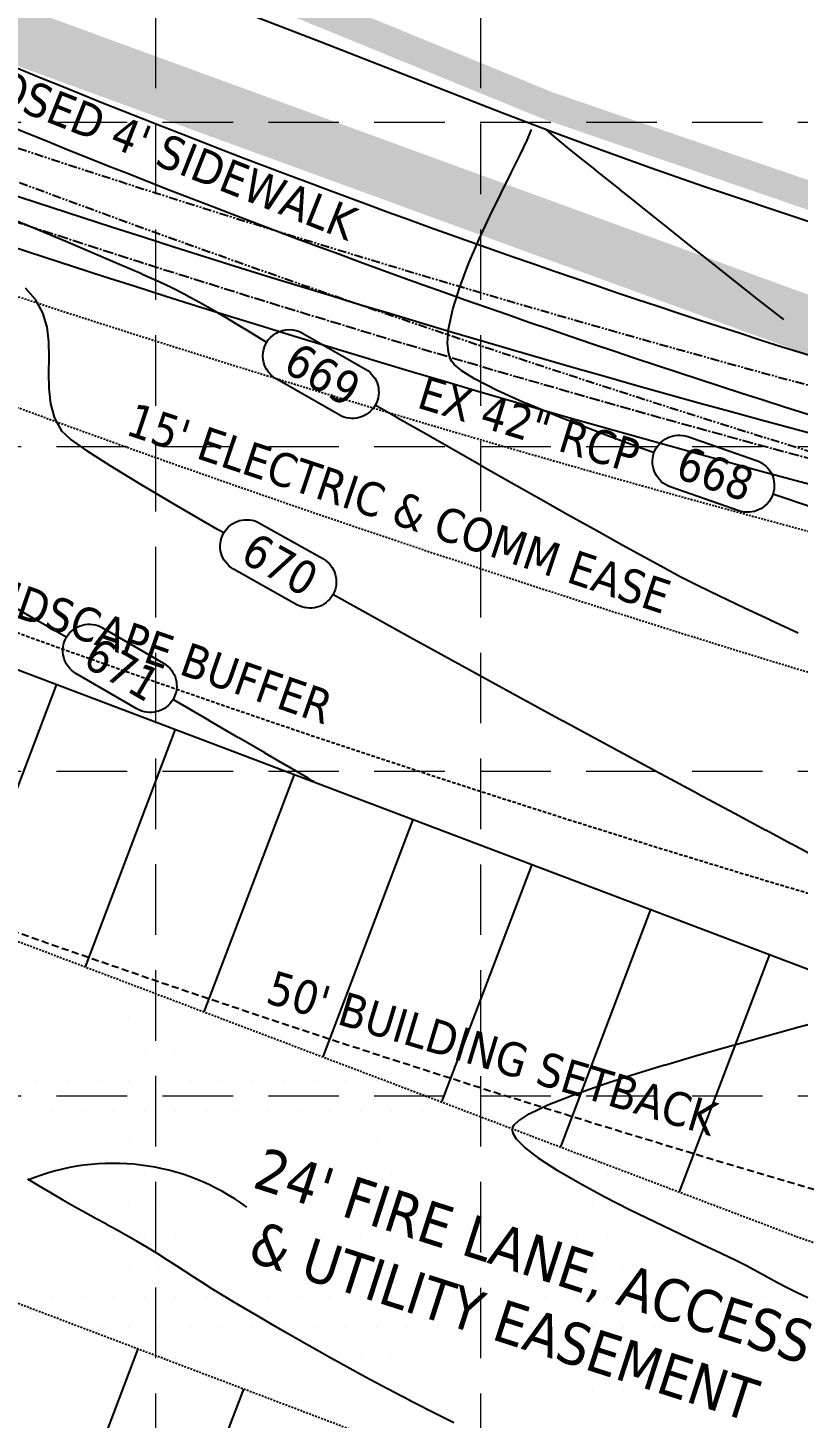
# Model space of a CAD drawing. Header units: inches. Extents: x 6967 to 7890, y 13663 to 15138.
# Drawn here: x 7304.6 to 7359.1, y 14262.6 to 14361.2 of the extents above; entities that cross this region are included whole.
import ezdxf

# ---------------------------------------------------------------- set-up
doc = ezdxf.new("R2010")
doc.units = ezdxf.units.IN
doc.header["$MEASUREMENT"] = 0
for name, pattern in [('CENTER2', [1.125, 0.75, -0.125, 0.125, -0.125]), ('DASHED', [0.75, 0.5, -0.25]), ('DASHED2', [0.375, 0.25, -0.125]), ('HIDDEN', [0.375, 0.25, -0.125]), ('XGWI003AR$0$HIDDEN2', [0.1875, 0.125, -0.0625]), ('xGWI003pt$0$HIDDEN2', [0.1875, 0.125, -0.0625]), ('xGWI003pt$0$PHANTOM2', [1.25, 0.625, -0.125, 0.125, -0.125, 0.125, -0.125])]:
    doc.linetypes.add(name, pattern=pattern)
for name, color, linetype in [('C-ANNO-EASE-N', 6, 'Continuous'), ('C-ANNO-STRM-N', 7, 'Continuous'), ('C-SITE-BLDG-STBK-N', 7, 'DASHED'), ('C-SITE-LSCP-STBK-N', 2, 'HIDDEN'), ('C-SITE-STBK-LSCP-N', 7, 'DASHED2'), ('EC', 35, 'Continuous'), ('GRID', 254, 'HIDDEN'), ('LIMITS OF DISTURBANCE', 1, 'HIDDEN'), ('PC', 35, 'Continuous'), ('SILT FENCE', 200, 'Continuous'), ('V-ESMT-ACCS-TXT-N', 7, 'Continuous'), ('V-ROAD-BACK-P', 2, 'Continuous'), ('V-STRM-CNTR-E', 11, 'CENTER2'), ('V-STRM-UNDR-E', 15, 'Continuous'), ('XGWI003AR$0$C-PKNG-CURB-FACE-N', 4, 'Continuous'), ('XGWI003AR$0$C-PKNG-FIRE-HTCH-N', 2, 'Continuous'), ('XGWI003AR$0$C-PKNG-FIRE-N', 2, 'XGWI003AR$0$HIDDEN2'), ('XGWI003AR$0$C-PKNG-STRP-N', 6, 'Continuous'), ('XGWI003AR$0$C-SITE-WALK-N', 2, 'Continuous'), ('xGWI003pt$0$C-BNDY-E', 3, 'xGWI003pt$0$PHANTOM2'), ('xGWI003pt$0$C-ESMT-ELEC', 14, 'xGWI003pt$0$HIDDEN2'), ('xGWI003pt$0$C-RWAY-DCTD-E', 6, 'xGWI003pt$0$PHANTOM2'), ('xGWI003pt$0$TXU-ESMT', 2, 'xGWI003pt$0$HIDDEN2')]:
    doc.layers.add(name, color=color, linetype=linetype)
doc.styles.add('L100', font='TAHOMA.TTF', dxfattribs={"height": 4})
doc.styles.add('L50', font='TAHOMA.TTF', dxfattribs={"height": 2})
doc.styles.add('L60', font='TAHOMA.TTF', dxfattribs={"height": 2.4})

msp = doc.modelspace()

# ---------------------------------------------------------------- linework, layer by layer
at = {"layer": 'C-SITE-BLDG-STBK-N'}
msp.add_arc((7656.878, 15294.951), 1058.5, 247.123647, 254.194188, dxfattribs=at)
at = {"layer": 'C-SITE-LSCP-STBK-N', "color": 253}
msp.add_arc((7656.878, 15294.951), 1038.5, 248.548384, 254.185331, dxfattribs=at)
at = {"layer": 'EC', "color": 35, "elevation": 668}
for points in [[(7341.425, 14353.823), (7341.241, 14353.99)], [(7342.372, 14353.035), (7341.814, 14353.495)], [(7343.86, 14351.826), (7343.066, 14352.469)], [(7347.995, 14348.512), (7347.35, 14349.026)], [(7350.082, 14346.845), (7348.919, 14347.774)], [(7352.966, 14344.548), (7351.445, 14345.759)], [(7356.328, 14341.882), (7354.607, 14343.244)]]:
    msp.add_lwpolyline(points, dxfattribs=at)
at = {"layer": 'EC', "color": 35, "extrusion": (-0.644496, -0.764608, 0), "elevation": -15706.563}
msp.add_lwpolyline([(-3637.161, 668), (-3637.669, 668)], dxfattribs=at)
at = {"layer": 'EC', "color": 35, "extrusion": (-0.632071, -0.77491, 0), "elevation": -15763.217}
msp.add_lwpolyline([(-3381.565, 668), (-3382.46, 668)], dxfattribs=at)
at = {"layer": 'EC', "color": 35, "extrusion": (-0.627749, -0.778416, 0), "elevation": -15781.79}
msp.add_lwpolyline([(-3291.659, 668), (-3292.763, 668)], dxfattribs=at)
at = {"layer": 'EC', "color": 35, "extrusion": (0.626326, 0.779561, 0), "elevation": 15787.775}
msp.add_lwpolyline([(3261.688, 668), (3262.831, 668)], dxfattribs=at)
at = {"layer": 'EC', "color": 35, "extrusion": (-0.625071, -0.780568, 0), "elevation": -15793.001}
msp.add_lwpolyline([(-3235.15, 668), (-3236.288, 668)], dxfattribs=at)
at = {"layer": 'EC', "color": 35, "extrusion": (-0.623835, -0.781556, 0), "elevation": -15798.105}
msp.add_lwpolyline([(-3209.049, 668), (-3210.137, 668)], dxfattribs=at)
at = {"layer": 'EC', "color": 35, "extrusion": (-0.624031, -0.7814, 0), "elevation": -15797.298}
msp.add_lwpolyline([(-3211.013, 668), (-3212.195, 668)], dxfattribs=at)
at = {"layer": 'EC', "color": 35, "extrusion": (-0.623392, -0.781909, 0), "elevation": -15799.916}
msp.add_lwpolyline([(-3194.869, 668), (-3196.612, 668)], dxfattribs=at)
at = {"layer": 'EC', "color": 35, "extrusion": (-0.621952, -0.783055, 0), "elevation": -15805.767}
msp.add_lwpolyline([(-3161.746, 668), (-3163.841, 668)], dxfattribs=at)
at = {"layer": 'EC', "color": 35, "extrusion": (-0.619687, -0.784849, 0), "elevation": -15814.832}
msp.add_lwpolyline([(-3111.634, 668), (-3113.876, 668)], dxfattribs=at)
at = {"layer": 'GRID', "color": 252, "linetype": 'HIDDEN', "lineweight": 0, "ltscale": 20}
for p, q in [((7313.625, 13779.394), (7313.625, 15113.571)), ((7336.627, 13779.391), (7336.627, 15113.571)), ((6991.593, 14354.495), (7865.68, 14354.495)), ((6991.593, 14331.493), (7865.68, 14331.493)), ((6991.593, 14308.491), (7865.68, 14308.491)), ((6991.593, 14285.488), (7865.68, 14285.488))]:
    msp.add_line(p, q, dxfattribs=at)
at = {"layer": 'LIMITS OF DISTURBANCE', "linetype": 'DASHED', "ltscale": 25, "const_width": 2}
msp.add_lwpolyline([(7626.68, 14301.006), (7537.696, 14305.63), (7486.929, 14312.377), (7396.549, 14337.663), (7372.92, 14344.826), (7341.409, 14355.654), (7272.761, 14383.79), (7321.112, 14493.627), (7084.447, 14614.894), (7078.433, 14602.87), (7300.437, 14489.887), (7255.526, 14390.868), (7231.156, 14402.508, 0.426649), (7192.435, 14387.891), (7143.122, 14290.437, 0.055483), (7100.956, 14177.591), (7091.992, 14135.021), (7118.278, 14130.517), (7275.487, 14103.266), (7373.361, 14083.725), (7470.495, 14064.556), (7646.846, 14024.455)], format="xyb", dxfattribs=at)
at = {"layer": 'PC', "color": 25, "extrusion": (0.922959, -0.384898, 0), "elevation": 1249.91}
msp.add_lwpolyline([(16072.557, 668), (16073.374, 668)], dxfattribs=at)
at = {"layer": 'PC', "color": 25}
for points, elevation in [([(7339.416, 14352.175), (7339.916, 14353.223)], 668), ([(7309.245, 14345.176), (7307.246, 14346.021)], 669), ([(7315.763, 14342.222), (7314.748, 14342.745)], 669), ([(7305.631, 14340.983), (7305.102, 14341.918)], 670), ([(7317.638, 14341.187), (7316.722, 14341.704)], 669), ([(7318.523, 14340.67), (7317.638, 14341.187)], 669), ([(7334.358, 14339.822), (7334.656, 14341.239)], 668), ([(7306.044, 14338.912), (7305.922, 14339.974)], 670), ([(7320.259, 14339.624), (7319.393, 14340.15)], 669), ([(7306.065, 14337.817), (7306.044, 14338.912)], 670), ([(7321.136, 14339.09), (7320.259, 14339.624)], 669), ([(7321.475, 14338.885), (7321.136, 14339.09)], 669), ([(7334.346, 14338.189), (7334.286, 14338.831)], 668), ([(7306.05, 14336.709), (7306.065, 14337.817)], 670), ([(7334.445, 14337.816), (7334.346, 14338.189)], 668), ([(7306.068, 14335.61), (7306.05, 14336.709)], 670), ([(7334.775, 14337.298), (7334.577, 14337.536)], 668), ([(7339.825, 14334.561), (7337.793, 14335.479)], 668), ([(7307.583, 14332.024), (7306.992, 14332.567)], 670), ([(7336.677, 14330.136), (7334.587, 14331.328)], 669), ([(7312.574, 14328.801), (7310.434, 14330.11)], 670), ([(7315.11, 14327.298), (7312.574, 14328.801)], 670), ([(7340.881, 14327.75), (7338.789, 14328.936)], 669), ([(7317.983, 14325.634), (7315.11, 14327.298)], 670), ([(7342.914, 14326.602), (7340.881, 14327.75)], 669), ([(7346.637, 14324.518), (7344.846, 14325.517)], 669), ([(7349.635, 14322.875), (7348.247, 14323.63)], 669), ([(7352.026, 14321.637), (7350.761, 14322.278)], 669), ([(7355.267, 14320.07), (7353.545, 14320.894)], 669), ([(7335.286, 14315.963), (7331.633, 14317.973)], 670), ([(7338.914, 14313.977), (7335.286, 14315.963)], 670), ([(7315.092, 14313.435), (7314.846, 14313.578)], 671), ([(7345.859, 14310.2), (7342.459, 14312.046)], 670), ([(7349.055, 14308.472), (7345.859, 14310.2)], 670), ([(7323.84, 14308.32), (7322.867, 14308.887)], 671), ([(7324.404, 14307.991), (7323.84, 14308.32)], 671), ([(7354.594, 14305.491), (7351.987, 14306.892)], 670), ([(7356.817, 14304.301), (7354.594, 14305.491)], 670), ([(7359.092, 14290.345), (7361.075, 14290.885)], 670), ([(7354.52, 14289.084), (7356.882, 14289.74)], 670), ([(7349.642, 14287.672), (7352.081, 14288.39)], 670), ([(7341.381, 14284.841), (7343.071, 14285.515)], 670), ([(7340.067, 14284.212), (7341.381, 14284.841)], 670), ([(7339.004, 14283.435), (7339.338, 14283.751)], 670), ([(7338.87, 14283.147), (7338.892, 14283.24)], 670), ([(7338.931, 14282.807), (7338.87, 14283.039)], 670), ([(7339.166, 14282.422), (7338.931, 14282.807)], 670), ([(7339.722, 14281.847), (7339.166, 14282.422)], 670), ([(7342.092, 14280.177), (7340.755, 14281.046)], 670), ([(7343.657, 14279.267), (7342.092, 14280.177)], 670), ([(7310.127, 14276.382), (7309.4, 14276.782)], 671), ([(7312.26, 14275.182), (7311.548, 14275.59)], 671), ([(7352.284, 14274.956), (7350.703, 14275.702)], 670), ([(7312.984, 14274.755), (7312.26, 14275.182)], 671), ([(7314.451, 14273.848), (7313.759, 14274.283)], 671), ([(7315.089, 14273.437), (7314.451, 14273.848)], 671), ([(7354.704, 14273.81), (7353.643, 14274.316)], 670), ([(7355.392, 14273.46), (7354.704, 14273.81)], 670), ([(7316.945, 14272.228), (7316.308, 14272.639)], 671), ([(7356.962, 14272.604), (7356.221, 14273.006)], 670), ([(7357.652, 14272.236), (7356.962, 14272.604)], 670), ([(7358.328, 14271.885), (7357.652, 14272.236)], 670), ([(7359.027, 14271.535), (7358.328, 14271.885)], 670), ([(7321.768, 14269.337), (7320.778, 14269.915)], 671), ([(7328.467, 14265.549), (7327.356, 14266.158)], 671), ([(7330.566, 14264.433), (7329.531, 14264.978)], 671)]:
    msp.add_lwpolyline(points, dxfattribs=dict(at, elevation=elevation))
at = {"layer": 'PC', "color": 25, "extrusion": (0.895734, -0.44459, 0), "elevation": 193.334}
msp.add_lwpolyline([(16117.329, 668), (16118.765, 668)], dxfattribs=at)
at = {"layer": 'PC', "color": 25, "extrusion": (0.895571, -0.444918, 0), "elevation": 187.426}
msp.add_lwpolyline([(16115.757, 668), (16117.399, 668)], dxfattribs=at)
at = {"layer": 'PC', "color": 25, "extrusion": (0.899764, -0.436378, 0), "elevation": 340.741}
msp.add_lwpolyline([(16111.468, 668), (16113.245, 668)], dxfattribs=at)
at = {"layer": 'PC', "color": 25, "extrusion": (0.386105, 0.922455, 0), "elevation": 16054.924}
msp.add_lwpolyline([(-1199.205, 669), (-1196.786, 669)], dxfattribs=at)
at = {"layer": 'PC', "color": 25, "extrusion": (0.907597, -0.419842, 0), "elevation": 635.464}
msp.add_lwpolyline([(16100.694, 668), (16102.537, 668)], dxfattribs=at)
at = {"layer": 'PC', "color": 25, "extrusion": (-0.387256, -0.921972, 0), "elevation": -16056.408}
msp.add_lwpolyline([(1181.494, 669), (1179.171, 669)], dxfattribs=at)
at = {"layer": 'PC', "color": 25, "extrusion": (0.919075, -0.394083, 0), "elevation": 1089.217}
msp.add_lwpolyline([(16074.533, 668), (16076.373, 668)], dxfattribs=at)
at = {"layer": 'PC', "color": 25, "extrusion": (0.392929, 0.919569, 0), "elevation": 16063.391}
msp.add_lwpolyline([(-1086.681, 669), (-1084.72, 669)], dxfattribs=at)
at = {"layer": 'PC', "color": 25, "extrusion": (0.398732, 0.917068, 0), "elevation": 16069.937}
msp.add_lwpolyline([(-986.85, 669), (-985.156, 669)], dxfattribs=at)
at = {"layer": 'PC', "color": 25, "extrusion": (-0.408822, -0.912614, 0), "elevation": -16079.843}
msp.add_lwpolyline([(810.927, 669), (809.556, 669)], dxfattribs=at)
at = {"layer": 'PC', "color": 25, "extrusion": (0.934599, -0.355702, 0), "elevation": 1753.655}
msp.add_lwpolyline([(16013.901, 668), (16015.671, 668)], dxfattribs=at)
at = {"layer": 'PC', "color": 25, "extrusion": (0.749779, 0.661689, 0), "elevation": 14967.096}
msp.add_lwpolyline([(5919.558, 670), (5920.636, 670)], dxfattribs=at)
at = {"layer": 'PC', "color": 25, "extrusion": (-0.429029, -0.903291, 0), "elevation": -16093.907}
msp.add_lwpolyline([(453.9, 669), (452.909, 669)], dxfattribs=at)
at = {"layer": 'PC', "color": 25, "extrusion": (0.954635, -0.297779, 0), "elevation": 2731.397}
msp.add_lwpolyline([(15874.753, 668), (15876.391, 668)], dxfattribs=at)
at = {"layer": 'PC', "color": 25, "extrusion": (-0.475583, -0.879671, 0), "elevation": -16095.687}
msp.add_lwpolyline([(-384.372, 669), (-385.462, 669)], dxfattribs=at)
at = {"layer": 'PC', "color": 25, "extrusion": (0.960634, 0.277816, 0), "elevation": 11002.199}
msp.add_lwpolyline([(11745.764, 670), (11746.814, 670)], dxfattribs=at)
at = {"layer": 'PC', "color": 25, "extrusion": (-0.513522, -0.858077, 0), "elevation": -16063.614}
msp.add_lwpolyline([(-1083.377, 669), (-1084.39, 669)], dxfattribs=at)
at = {"layer": 'PC', "color": 25, "extrusion": (0.997405, -0.071999, 0), "elevation": 6282.868}
msp.add_lwpolyline([(14829.679, 668), (14830.673, 668)], dxfattribs=at)
at = {"layer": 'PC', "color": 25, "linetype": 'Continuous', "elevation": 669}
for points in [[(7324.014, 14339.545), (7328.465, 14336.992)], [(7326.601, 14333.741), (7322.149, 14336.295)]]:
    msp.add_lwpolyline(points, dxfattribs=at)
at = {"layer": 'PC', "color": 25, "extrusion": (0.92611, 0.377253, 0), "elevation": 12201.484}
msp.add_lwpolyline([(10511.28, 668), (10511.463, 668)], dxfattribs=at)
at = {"layer": 'PC', "color": 25, "extrusion": (0.870962, 0.491351, 0), "elevation": 13432.895}
msp.add_lwpolyline([(8883.597, 668), (8883.725, 668)], dxfattribs=at)
at = {"layer": 'PC', "color": 25, "extrusion": (0.640814, 0.767696, 0), "elevation": 15706.914}
msp.add_lwpolyline([(3556.051, 668), (3556.668, 668)], dxfattribs=at)
at = {"layer": 'PC', "color": 25, "extrusion": (-0.534753, -0.845008, 0), "elevation": -16037.35}
msp.add_lwpolyline([(-1467.249, 668), (-1468.356, 668)], dxfattribs=at)
at = {"layer": 'PC', "color": 25, "extrusion": (-0.459417, -0.888221, 0), "elevation": -16104.176}
msp.add_lwpolyline([(-68.382, 668), (-70.193, 668)], dxfattribs=at)
at = {"layer": 'PC', "color": 25, "extrusion": (0.99398, 0.109564, 0), "elevation": 8832.752}
msp.add_lwpolyline([(13447.746, 670), (13448.823, 670)], dxfattribs=at)
at = {"layer": 'PC', "color": 25, "extrusion": (0.963072, 0.269245, 0), "elevation": 10895.889}
msp.add_lwpolyline([(11836.971, 670), (11838.031, 670)], dxfattribs=at)
at = {"layer": 'PC', "color": 25, "extrusion": (0.497191, 0.867641, 0), "elevation": 16081.136}
msp.add_lwpolyline([(766.168, 669), (767.869, 669)], dxfattribs=at)
at = {"layer": 'PC', "color": 25, "extrusion": (-0.381984, -0.924169, 0), "elevation": -16051.252}
msp.add_lwpolyline([(1310.24, 668), (1307.657, 668)], dxfattribs=at)
at = {"layer": 'PC', "color": 25, "extrusion": (0.877298, 0.479946, 0), "elevation": 13289.269}
msp.add_lwpolyline([(9066.97, 670), (9068.054, 670)], dxfattribs=at)
at = {"layer": 'PC', "color": 25, "extrusion": (-0.496711, -0.867916, 0), "elevation": -16081.557}
msp.add_lwpolyline([(-755.063, 669), (-757.282, 669)], dxfattribs=at)
at = {"layer": 'PC', "color": 25, "extrusion": (-0.36197, -0.93219, 0), "elevation": -16019.271}
msp.add_lwpolyline([(1658.883, 668), (1656.016, 668)], dxfattribs=at)
at = {"layer": 'PC', "color": 25, "extrusion": (-0.579225, -0.815168, 0), "elevation": -15915.739}
msp.add_lwpolyline([(-2343.122, 670), (-2344.554, 670)], dxfattribs=at)
at = {"layer": 'PC', "color": 25, "extrusion": (-0.49609, -0.868271, 0), "elevation": -16082.093}
msp.add_lwpolyline([(-741.222, 669), (-743.557, 669)], dxfattribs=at)
at = {"layer": 'PC', "color": 25, "extrusion": (-0.347733, -0.937594, 0), "elevation": -15992.153}
msp.add_lwpolyline([(1905.707, 668), (1902.625, 668)], dxfattribs=at)
at = {"layer": 'PC', "color": 25, "linetype": 'Continuous', "extrusion": (-0.32941, -0.944187, 0)}
for points, elevation in [([(2219.824, 668), (2224.973, 668)], -15953.868), ([(2224.973, 668), (2219.824, 668)], -15950.104)]:
    msp.add_lwpolyline(points, dxfattribs=dict(at, elevation=elevation))
at = {"layer": 'PC', "color": 25, "extrusion": (-0.541624, -0.840621, 0), "elevation": -16005.696}
msp.add_lwpolyline([(-1616.229, 670), (-1618.232, 670)], dxfattribs=at)
at = {"layer": 'PC', "color": 25, "extrusion": (-0.337257, -0.941413, 0), "elevation": -15969.909}
msp.add_lwpolyline([(2085.105, 668), (2083.906, 668)], dxfattribs=at)
at = {"layer": 'PC', "color": 25, "extrusion": (-0.494343, -0.869267, 0), "elevation": -16083.548}
msp.add_lwpolyline([(-704.051, 669), (-706.48, 669)], dxfattribs=at)
at = {"layer": 'PC', "color": 25, "extrusion": (-0.319244, -0.947672, 0), "elevation": -15927.157}
msp.add_lwpolyline([(2401.109, 668), (2398.157, 668)], dxfattribs=at)
at = {"layer": 'PC', "color": 25, "linetype": 'Continuous', "extrusion": (-0.490927, -0.871201, 0)}
for points, elevation in [([(-655.019, 670), (-649.884, 670)], -16074.952), ([(-649.884, 670), (-655.019, 670)], -16071.205)]:
    msp.add_lwpolyline(points, dxfattribs=dict(at, elevation=elevation))
at = {"layer": 'PC', "color": 25, "extrusion": (-0.489619, -0.871937, 0), "elevation": -16087.117}
msp.add_lwpolyline([(-609.803, 669), (-612.019, 669)], dxfattribs=at)
at = {"layer": 'PC', "color": 25, "extrusion": (-0.495445, -0.868639, 0), "elevation": -16069.466}
msp.add_lwpolyline([(-740.364, 670), (-740.88, 670)], dxfattribs=at)
at = {"layer": 'PC', "color": 25, "extrusion": (0.483259, 0.875478, 0), "elevation": 16091.121}
msp.add_lwpolyline([(488.791, 669), (490.63, 669)], dxfattribs=at)
at = {"layer": 'PC', "color": 25, "extrusion": (-0.468635, -0.883392, 0), "elevation": -16097.008}
msp.add_lwpolyline([(-218.315, 669), (-219.589, 669)], dxfattribs=at)
at = {"layer": 'PC', "color": 25, "extrusion": (-0.487383, -0.873189, 0), "elevation": -16075.587}
msp.add_lwpolyline([(-580.568, 670), (-582.688, 670)], dxfattribs=at)
at = {"layer": 'PC', "color": 25, "extrusion": (-0.439301, -0.89834, 0), "elevation": -16095.45}
msp.add_lwpolyline([(314.803, 669), (313.111, 669)], dxfattribs=at)
at = {"layer": 'PC', "color": 25, "extrusion": (0.500507, 0.865732, 0), "elevation": 16052.897}
msp.add_lwpolyline([(842.909, 671), (845.868, 671)], dxfattribs=at)
at = {"layer": 'PC', "color": 25, "extrusion": (-0.484523, -0.874779, 0), "elevation": -16077.401}
msp.add_lwpolyline([(-523.83, 670), (-527.964, 670)], dxfattribs=at)
at = {"layer": 'PC', "color": 25, "extrusion": (-0.426473, -0.9045, 0), "elevation": -16089.331}
msp.add_lwpolyline([(547.784, 669), (545.715, 669)], dxfattribs=at)
at = {"layer": 'PC', "color": 25, "extrusion": (0.501847, 0.864956, 0), "elevation": 16051.572}
msp.add_lwpolyline([(864.955, 671), (867.769, 671)], dxfattribs=at)
at = {"layer": 'PC', "color": 25, "extrusion": (0.423231, 0.906022, 0), "elevation": 16087.266}
msp.add_lwpolyline([(-607.575, 669), (-605.402, 669)], dxfattribs=at)
at = {"layer": 'PC', "color": 25, "linetype": 'Continuous', "extrusion": (0.503705, 0.863876, 0)}
for points, elevation in [([(897.576, 671), (892.575, 671)], 16051.551), ([(892.575, 671), (897.576, 671)], 16047.808)]:
    msp.add_lwpolyline(points, dxfattribs=dict(at, elevation=elevation))
at = {"layer": 'PC', "color": 25, "extrusion": (0.504761, 0.863259, 0), "elevation": 16048.576}
msp.add_lwpolyline([(907.381, 671), (910.047, 671)], dxfattribs=at)
at = {"layer": 'PC', "color": 25, "extrusion": (-0.478463, -0.878108, 0), "elevation": -16080.612}
msp.add_lwpolyline([(-400.322, 670), (-404.358, 670)], dxfattribs=at)
at = {"layer": 'PC', "color": 25, "extrusion": (-0.505013, -0.863112, 0), "elevation": -16048.311}
msp.add_lwpolyline([(-909.637, 671), (-912.066, 671)], dxfattribs=at)
at = {"layer": 'PC', "color": 25, "extrusion": (0.505038, 0.863097, 0), "elevation": 16048.285}
msp.add_lwpolyline([(907.963, 671), (910.096, 671)], dxfattribs=at)
at = {"layer": 'PC', "color": 25, "extrusion": (0.504724, 0.863281, 0), "elevation": 16048.613}
msp.add_lwpolyline([(900.356, 671), (902.134, 671)], dxfattribs=at)
at = {"layer": 'PC', "color": 25, "extrusion": (-0.47443, -0.880293, 0), "elevation": -16082.263}
msp.add_lwpolyline([(-315.71, 670), (-319.04, 670)], dxfattribs=at)
at = {"layer": 'PC', "color": 25, "extrusion": (-0.500615, -0.86567, 0), "elevation": -16052.706}
msp.add_lwpolyline([(-821.938, 671), (-822.275, 671)], dxfattribs=at)
at = {"layer": 'PC', "color": 25, "extrusion": (0.498628, 0.866816, 0), "elevation": 16054.55}
msp.add_lwpolyline([(784.976, 671), (785.113, 671)], dxfattribs=at)
at = {"layer": 'PC', "color": 25, "extrusion": (-0.470931, -0.88217, 0), "elevation": -16083.379}
msp.add_lwpolyline([(-244.365, 670), (-246.381, 670)], dxfattribs=at)
at = {"layer": 'PC', "color": 25, "extrusion": (-0.469337, -0.883019, 0), "elevation": -16083.794}
msp.add_lwpolyline([(-213.863, 670), (-215.306, 670)], dxfattribs=at)
at = {"layer": 'PC', "color": 25, "extrusion": (0.263945, -0.964538, 0), "elevation": -11841.185}
msp.add_lwpolyline([(10867.692, 670), (10869.983, 670)], dxfattribs=at)
at = {"layer": 'PC', "color": 25, "extrusion": (0.273705, -0.961814, 0), "elevation": -11730.473}
msp.add_lwpolyline([(10982.131, 670), (10984.667, 670)], dxfattribs=at)
at = {"layer": 'PC', "color": 25, "extrusion": (-0.294035, 0.955795, 0), "elevation": 11495.031}
msp.add_lwpolyline([(-11223.347, 670), (-11225.822, 670)], dxfattribs=at)
at = {"layer": 'PC', "color": 25, "extrusion": (0.310505, -0.950572, 0), "elevation": -11299.395}
msp.add_lwpolyline([(11417.956, 670), (11420.287, 670)], dxfattribs=at)
at = {"layer": 'PC', "color": 25, "extrusion": (0.334266, -0.942479, 0), "elevation": -11009.257}
msp.add_lwpolyline([(11695.849, 670), (11697.961, 670)], dxfattribs=at)
at = {"layer": 'PC', "color": 25, "extrusion": (-0.534153, 0.845388, 0), "elevation": 8154.979}
msp.add_lwpolyline([(-13834.296, 670), (-13835.159, 670)], dxfattribs=at)
at = {"layer": 'PC', "color": 25, "extrusion": (0.999998, -0.002029, 0), "elevation": 7309.881}
msp.add_lwpolyline([(14297.897, 670), (14298.005, 670)], dxfattribs=at)
at = {"layer": 'PC', "color": 25, "extrusion": (0.866898, -0.498486, 0), "elevation": -757.931}
msp.add_lwpolyline([(16040.443, 670), (16040.668, 670)], dxfattribs=at)
at = {"layer": 'PC', "color": 25, "extrusion": (-0.612939, -0.790131, 0), "elevation": -15783.323}
msp.add_lwpolyline([(-2953.248, 670), (-2954.555, 670)], dxfattribs=at)
at = {"layer": 'PC', "color": 25, "extrusion": (-0.526661, -0.850075, 0), "elevation": -15985.756}
msp.add_lwpolyline([(-1310.175, 671), (-1311.084, 671)], dxfattribs=at)
at = {"layer": 'PC', "color": 25, "extrusion": (-0.514084, -0.85774, 0), "elevation": -16003.319}
msp.add_lwpolyline([(-1073.595, 671), (-1074.587, 671)], dxfattribs=at)
at = {"layer": 'PC', "color": 25, "extrusion": (-0.502739, -0.864438, 0), "elevation": -16016.074}
msp.add_lwpolyline([(-861.663, 671), (-862.67, 671)], dxfattribs=at)
at = {"layer": 'PC', "color": 25, "extrusion": (0.474911, 0.880034, 0), "elevation": 16053.822}
msp.add_lwpolyline([(316.759, 670), (318.712, 670)], dxfattribs=at)
at = {"layer": 'PC', "color": 25, "extrusion": (-0.494509, -0.869173, 0), "elevation": -16023.533}
msp.add_lwpolyline([(-708.611, 671), (-709.555, 671)], dxfattribs=at)
at = {"layer": 'PC', "color": 25, "extrusion": (0.487982, 0.872853, 0), "elevation": 16028.393}
msp.add_lwpolyline([(587.639, 671), (588.533, 671)], dxfattribs=at)
at = {"layer": 'PC', "color": 25, "extrusion": (-0.45561, -0.89018, 0), "elevation": -16056.912}
msp.add_lwpolyline([(35.371, 670), (33.352, 670)], dxfattribs=at)
at = {"layer": 'PC', "color": 25, "extrusion": (0.483762, 0.8752, 0), "elevation": 16031.044}
msp.add_lwpolyline([(509.372, 671), (510.228, 671)], dxfattribs=at)
at = {"layer": 'PC', "color": 25, "extrusion": (-0.442007, -0.897011, 0), "elevation": -16054.513}
msp.add_lwpolyline([(281.784, 670), (279.776, 670)], dxfattribs=at)
at = {"layer": 'PC', "color": 25, "extrusion": (-0.484147, -0.874987, 0), "elevation": -16030.82}
msp.add_lwpolyline([(-514.781, 671), (-515.596, 671)], dxfattribs=at)
at = {"layer": 'PC', "color": 25, "extrusion": (-0.489182, -0.872182, 0), "elevation": -16027.586}
msp.add_lwpolyline([(-606.363, 671), (-607.175, 671)], dxfattribs=at)
at = {"layer": 'PC', "color": 25, "extrusion": (-0.432677, -0.901549, 0), "elevation": -16050.725}
msp.add_lwpolyline([(450.25, 670), (448.332, 670)], dxfattribs=at)
at = {"layer": 'PC', "color": 25, "extrusion": (-0.520166, -0.854065, 0), "elevation": -15995.537}
msp.add_lwpolyline([(-1178.568, 671), (-1179.475, 671)], dxfattribs=at)
at = {"layer": 'PC', "color": 25, "extrusion": (-0.425719, -0.904856, 0), "elevation": -16046.778}
msp.add_lwpolyline([(577.142, 670), (575.64, 670)], dxfattribs=at)
at = {"layer": 'PC', "color": 25, "extrusion": (-0.547326, -0.83692, 0), "elevation": -15949.457}
msp.add_lwpolyline([(-1689.348, 671), (-1690.076, 671)], dxfattribs=at)
at = {"layer": 'PC', "color": 25, "extrusion": (0.54755, 0.836773, 0), "elevation": 15949.003}
msp.add_lwpolyline([(1692.896, 671), (1693.625, 671)], dxfattribs=at)
at = {"layer": 'PC', "color": 25, "extrusion": (0.480839, 0.876809, 0), "elevation": 16051.857}
msp.add_lwpolyline([(413.019, 670), (413.964, 670)], dxfattribs=at)
at = {"layer": 'PC', "color": 25, "extrusion": (-0.533238, -0.845965, 0), "elevation": -15975.482}
msp.add_lwpolyline([(-1419.8, 671), (-1420.618, 671)], dxfattribs=at)
at = {"layer": 'PC', "color": 25, "extrusion": (0.521454, 0.853279, 0), "elevation": 15993.637}
msp.add_lwpolyline([(1197.191, 671), (1198.099, 671)], dxfattribs=at)
at = {"layer": 'PC', "color": 25, "extrusion": (0.5134, 0.858149, 0), "elevation": 16004.196}
msp.add_lwpolyline([(1045.827, 671), (1046.607, 671)], dxfattribs=at)
at = {"layer": 'PC', "color": 25, "extrusion": (-0.510251, -0.860026, 0), "elevation": -16007.922}
msp.add_lwpolyline([(-986.226, 671), (-987.151, 671)], dxfattribs=at)
at = {"layer": 'PC', "color": 25, "extrusion": (-0.437028, -0.899448, 0), "elevation": -16052.603}
msp.add_lwpolyline([(382.85, 670), (382.007, 670)], dxfattribs=at)
at = {"layer": 'PC', "color": 25, "extrusion": (0.507424, 0.861696, 0), "elevation": 16011.074}
msp.add_lwpolyline([(932.61, 671), (933.657, 671)], dxfattribs=at)
at = {"layer": 'PC', "color": 25, "extrusion": (-0.501754, -0.86501, 0), "elevation": -16016.85}
msp.add_lwpolyline([(-825.067, 671), (-826.29, 671)], dxfattribs=at)
at = {"layer": 'PC', "color": 25, "extrusion": (0.498607, 0.866828, 0), "elevation": 16019.743}
msp.add_lwpolyline([(765.577, 671), (766.854, 671)], dxfattribs=at)
at = {"layer": 'PC', "color": 25, "extrusion": (0.495072, 0.868852, 0), "elevation": 16022.728}
msp.add_lwpolyline([(699.01, 671), (700.319, 671)], dxfattribs=at)
at = {"layer": 'PC', "color": 25, "extrusion": (0.490991, 0.871165, 0), "elevation": 16025.831}
msp.add_lwpolyline([(622.517, 671), (623.835, 671)], dxfattribs=at)
at = {"layer": 'PC', "color": 25, "extrusion": (-0.486155, -0.873873, 0), "elevation": -16029.035}
msp.add_lwpolyline([(-532.389, 671), (-533.692, 671)], dxfattribs=at)
at = {"layer": 'PC', "color": 25, "extrusion": (-0.472906, -0.881113, 0), "elevation": -16035.235}
msp.add_lwpolyline([(-287.854, 671), (-289.061, 671)], dxfattribs=at)
at = {"layer": 'PC', "color": 25, "extrusion": (-0.461226, -0.887283, 0), "elevation": -16037.632}
msp.add_lwpolyline([(-73.668, 671), (-74.836, 671)], dxfattribs=at)
at = {"layer": 'PC', "color": 25, "extrusion": (-0.456312, -0.88982, 0), "elevation": -16037.795}
msp.add_lwpolyline([(16.179, 671), (15.012, 671)], dxfattribs=at)
at = {"layer": 'PC', "color": 25, "extrusion": (0.45136, 0.892342, 0), "elevation": 16037.457}
msp.add_lwpolyline([(-106.477, 671), (-105.311, 671)], dxfattribs=at)
at = {"layer": 'PC', "color": 25, "extrusion": (-0.446372, -0.894847, 0), "elevation": -16036.613}
msp.add_lwpolyline([(197.159, 671), (195.994, 671)], dxfattribs=at)
at = {"layer": 'PC', "color": 25, "linetype": 'Continuous', "extrusion": (0, 0, -1)}
for centre, radius, start, end in [((-7323.082, 14337.92, -669), 1.874, 299.84198, 119.84198), ((-7327.533, 14335.366, -669), 1.874, 119.84198, 299.84198), ((-7350.674, 14330.425, -668), 1.882, 289.23297, 109.23297), ((-7355.536, 14328.728, -668), 1.882, 109.23297, 289.23297), ((-7320.055, 14324.444, -670), 1.874, 299.40153, 119.40153), ((-7324.529, 14321.923, -670), 1.874, 119.40153, 299.40153), ((-7308.91, 14317.042, -671), 1.871, 300.24543, 120.24543), ((-7313.231, 14314.523, -671), 1.871, 120.24543, 300.24543)]:
    msp.add_arc(centre, radius, start, end, dxfattribs=at)
at = {"layer": 'SILT FENCE', "linetype": 'Continuous', "ltscale": 25, "const_width": 4}
msp.add_lwpolyline([(7117.596, 14220.546), (7125.359, 14241.766), (7144.64, 14284.476), (7191.6, 14377.338), (7241.137, 14390.542), (7283.264, 14368.127), (7378.578, 14333.281, 0.080719), (7711.3, 14276.134), (7748.413, 14279.865, -0.375451), (7785.086, 14252.517), (7783.081, 14036.211)], format="xyb", dxfattribs=at)
at = {"layer": 'V-ESMT-ACCS-TXT-N'}
msp.add_arc((7310.616, 14264.755), 15.948, 53.60765, 112.30772, dxfattribs=at)
at = {"layer": 'V-ROAD-BACK-P', "color": 7}
msp.add_lwpolyline([(7318.627, 14362.748), (7325.266, 14360.214), (7338.234, 14355.139), (7341.587, 14353.858), (7345.044, 14352.57), (7348.636, 14351.273), (7352.393, 14349.965), (7360.109, 14347.369)], dxfattribs=at)
at = {"layer": 'V-STRM-CNTR-E', "color": 5}
msp.add_lwpolyline([(7100.213, 14355.422), (7286.424, 14353.286, 0.069019), (7572.032, 14296.223, 0.011978), (7622.781, 14294.424), (7793.155, 14292.47)], format="xyb", dxfattribs=at)
at = {"layer": 'V-STRM-UNDR-E', "color": 5}
for points in [[(7100.233, 14357.172), (7286.73, 14355.033, 0.069087), (7572.136, 14297.969, 0.011978), (7622.801, 14296.174), (7793.174, 14294.219)], [(7100.193, 14353.672), (7286.118, 14351.54, 0.068951), (7571.928, 14294.476, 0.011978), (7622.761, 14292.674), (7793.135, 14290.72)]]:
    msp.add_lwpolyline(points, format="xyb", dxfattribs=at)
at = {"layer": 'XGWI003AR$0$C-PKNG-CURB-FACE-N', "color": 7}
msp.add_line((7290.69, 14320.683), (7365.49, 14292.311), dxfattribs=at)
at = {"layer": 'XGWI003AR$0$C-PKNG-FIRE-HTCH-N', "color": 255}
for p, q in [((7305.156, 14295.312), (7305.156, 14295.312)), ((7306.25, 14293.125), (7306.25, 14293.125)), ((7308.438, 14293.125), (7308.438, 14293.125)), ((7310.625, 14293.125), (7310.625, 14293.125)), ((7305.156, 14290.938), (7305.156, 14290.938)), ((7307.344, 14290.938), (7307.344, 14290.938)), ((7309.531, 14290.938), (7309.531, 14290.938)), ((7311.719, 14290.938), (7311.719, 14290.938)), ((7313.906, 14290.938), (7313.906, 14290.938)), ((7316.094, 14290.938), (7316.094, 14290.938)), ((7318.281, 14290.938), (7318.281, 14290.938)), ((7306.25, 14288.75), (7306.25, 14288.75)), ((7308.438, 14288.75), (7308.438, 14288.75)), ((7310.625, 14288.75), (7310.625, 14288.75)), ((7312.812, 14288.75), (7312.812, 14288.75)), ((7315, 14288.75), (7315, 14288.75)), ((7317.188, 14288.75), (7317.188, 14288.75)), ((7319.375, 14288.75), (7319.375, 14288.75)), ((7321.562, 14288.75), (7321.562, 14288.75)), ((7323.75, 14288.75), (7323.75, 14288.75)), ((7305.156, 14286.562), (7305.156, 14286.562)), ((7307.344, 14286.562), (7307.344, 14286.562)), ((7309.531, 14286.562), (7309.531, 14286.562)), ((7311.719, 14286.562), (7311.719, 14286.562)), ((7313.906, 14286.562), (7313.906, 14286.562)), ((7316.094, 14286.562), (7316.094, 14286.562)), ((7318.281, 14286.562), (7318.281, 14286.562)), ((7320.469, 14286.562), (7320.469, 14286.562)), ((7322.656, 14286.562), (7322.656, 14286.562)), ((7324.844, 14286.562), (7324.844, 14286.562)), ((7327.031, 14286.562), (7327.031, 14286.562)), ((7329.219, 14286.562), (7329.219, 14286.562)), ((7306.25, 14284.375), (7306.25, 14284.375)), ((7308.438, 14284.375), (7308.438, 14284.375)), ((7310.625, 14284.375), (7310.625, 14284.375)), ((7312.812, 14284.375), (7312.812, 14284.375)), ((7315, 14284.375), (7315, 14284.375)), ((7317.188, 14284.375), (7317.188, 14284.375)), ((7319.375, 14284.375), (7319.375, 14284.375)), ((7321.562, 14284.375), (7321.562, 14284.375)), ((7323.75, 14284.375), (7323.75, 14284.375)), ((7325.938, 14284.375), (7325.938, 14284.375)), ((7328.125, 14284.375), (7328.125, 14284.375)), ((7330.312, 14284.375), (7330.312, 14284.375)), ((7332.5, 14284.375), (7332.5, 14284.375)), ((7334.688, 14284.375), (7334.688, 14284.375)), ((7305.156, 14282.188), (7305.156, 14282.188)), ((7307.344, 14282.188), (7307.344, 14282.188)), ((7309.531, 14282.188), (7309.531, 14282.188)), ((7311.719, 14282.188), (7311.719, 14282.188)), ((7313.906, 14282.188), (7313.906, 14282.188)), ((7316.094, 14282.188), (7316.094, 14282.188)), ((7318.281, 14282.188), (7318.281, 14282.188)), ((7320.469, 14282.188), (7320.469, 14282.188)), ((7322.656, 14282.188), (7322.656, 14282.188)), ((7324.844, 14282.188), (7324.844, 14282.188)), ((7327.031, 14282.188), (7327.031, 14282.188)), ((7329.219, 14282.188), (7329.219, 14282.188)), ((7331.406, 14282.188), (7331.406, 14282.188)), ((7333.594, 14282.188), (7333.594, 14282.188)), ((7335.781, 14282.188), (7335.781, 14282.188)), ((7337.969, 14282.188), (7337.969, 14282.188)), ((7340.156, 14282.188), (7340.156, 14282.188)), ((7306.25, 14280), (7306.25, 14280)), ((7308.438, 14280), (7308.438, 14280)), ((7310.625, 14280), (7310.625, 14280)), ((7312.812, 14280), (7312.812, 14280)), ((7315, 14280), (7315, 14280)), ((7317.188, 14280), (7317.188, 14280)), ((7319.375, 14280), (7319.375, 14280)), ((7321.562, 14280), (7321.562, 14280)), ((7323.75, 14280), (7323.75, 14280)), ((7325.938, 14280), (7325.938, 14280)), ((7328.125, 14280), (7328.125, 14280)), ((7330.312, 14280), (7330.312, 14280)), ((7332.5, 14280), (7332.5, 14280)), ((7334.688, 14280), (7334.688, 14280)), ((7336.875, 14280), (7336.875, 14280)), ((7339.062, 14280), (7339.062, 14280)), ((7341.25, 14280), (7341.25, 14280)), ((7343.438, 14280), (7343.438, 14280)), ((7345.625, 14280), (7345.625, 14280)), ((7305.156, 14277.812), (7305.156, 14277.812)), ((7307.344, 14277.812), (7307.344, 14277.812)), ((7309.531, 14277.812), (7309.531, 14277.812)), ((7311.719, 14277.812), (7311.719, 14277.812)), ((7313.906, 14277.812), (7313.906, 14277.812)), ((7316.094, 14277.812), (7316.094, 14277.812)), ((7318.281, 14277.812), (7318.281, 14277.812)), ((7320.469, 14277.812), (7320.469, 14277.812)), ((7322.656, 14277.812), (7322.656, 14277.812)), ((7324.844, 14277.812), (7324.844, 14277.812)), ((7327.031, 14277.812), (7327.031, 14277.812)), ((7329.219, 14277.812), (7329.219, 14277.812)), ((7331.406, 14277.812), (7331.406, 14277.812)), ((7333.594, 14277.812), (7333.594, 14277.812)), ((7335.781, 14277.812), (7335.781, 14277.812)), ((7337.969, 14277.812), (7337.969, 14277.812)), ((7340.156, 14277.812), (7340.156, 14277.812)), ((7342.344, 14277.812), (7342.344, 14277.812)), ((7344.531, 14277.812), (7344.531, 14277.812)), ((7346.719, 14277.812), (7346.719, 14277.812)), ((7348.906, 14277.812), (7348.906, 14277.812)), ((7351.094, 14277.812), (7351.094, 14277.812)), ((7306.25, 14275.625), (7306.25, 14275.625)), ((7308.438, 14275.625), (7308.438, 14275.625)), ((7310.625, 14275.625), (7310.625, 14275.625)), ((7312.812, 14275.625), (7312.812, 14275.625)), ((7315, 14275.625), (7315, 14275.625)), ((7317.188, 14275.625), (7317.188, 14275.625)), ((7319.375, 14275.625), (7319.375, 14275.625)), ((7321.562, 14275.625), (7321.562, 14275.625)), ((7323.75, 14275.625), (7323.75, 14275.625)), ((7325.938, 14275.625), (7325.938, 14275.625)), ((7328.125, 14275.625), (7328.125, 14275.625)), ((7330.312, 14275.625), (7330.312, 14275.625)), ((7332.5, 14275.625), (7332.5, 14275.625)), ((7334.688, 14275.625), (7334.688, 14275.625)), ((7336.875, 14275.625), (7336.875, 14275.625)), ((7339.062, 14275.625), (7339.062, 14275.625)), ((7341.25, 14275.625), (7341.25, 14275.625)), ((7343.438, 14275.625), (7343.438, 14275.625)), ((7345.625, 14275.625), (7345.625, 14275.625)), ((7347.812, 14275.625), (7347.812, 14275.625)), ((7350, 14275.625), (7350, 14275.625)), ((7352.188, 14275.625), (7352.188, 14275.625)), ((7354.375, 14275.625), (7354.375, 14275.625)), ((7356.562, 14275.625), (7356.562, 14275.625)), ((7305.156, 14273.438), (7305.156, 14273.438)), ((7307.344, 14273.438), (7307.344, 14273.438)), ((7309.531, 14273.438), (7309.531, 14273.438)), ((7311.719, 14273.438), (7311.719, 14273.438)), ((7313.906, 14273.438), (7313.906, 14273.438)), ((7316.094, 14273.438), (7316.094, 14273.438)), ((7318.281, 14273.438), (7318.281, 14273.438)), ((7320.469, 14273.438), (7320.469, 14273.438)), ((7322.656, 14273.438), (7322.656, 14273.438)), ((7324.844, 14273.438), (7324.844, 14273.438)), ((7327.031, 14273.438), (7327.031, 14273.438)), ((7329.219, 14273.438), (7329.219, 14273.438)), ((7331.406, 14273.438), (7331.406, 14273.438)), ((7333.594, 14273.438), (7333.594, 14273.438)), ((7335.781, 14273.438), (7335.781, 14273.438)), ((7337.969, 14273.438), (7337.969, 14273.438)), ((7340.156, 14273.438), (7340.156, 14273.438)), ((7342.344, 14273.438), (7342.344, 14273.438)), ((7344.531, 14273.438), (7344.531, 14273.438)), ((7346.719, 14273.438), (7346.719, 14273.438)), ((7348.906, 14273.438), (7348.906, 14273.438)), ((7351.094, 14273.438), (7351.094, 14273.438)), ((7353.281, 14273.438), (7353.281, 14273.438)), ((7355.469, 14273.438), (7355.469, 14273.438)), ((7357.656, 14273.438), (7357.656, 14273.438)), ((7306.25, 14271.25), (7306.25, 14271.25)), ((7308.438, 14271.25), (7308.438, 14271.25)), ((7310.625, 14271.25), (7310.625, 14271.25)), ((7312.812, 14271.25), (7312.812, 14271.25)), ((7315, 14271.25), (7315, 14271.25)), ((7317.188, 14271.25), (7317.188, 14271.25)), ((7319.375, 14271.25), (7319.375, 14271.25)), ((7321.562, 14271.25), (7321.562, 14271.25)), ((7323.75, 14271.25), (7323.75, 14271.25)), ((7325.938, 14271.25), (7325.938, 14271.25)), ((7328.125, 14271.25), (7328.125, 14271.25)), ((7330.312, 14271.25), (7330.312, 14271.25)), ((7332.5, 14271.25), (7332.5, 14271.25)), ((7334.688, 14271.25), (7334.688, 14271.25)), ((7336.875, 14271.25), (7336.875, 14271.25)), ((7339.062, 14271.25), (7339.062, 14271.25)), ((7341.25, 14271.25), (7341.25, 14271.25)), ((7343.438, 14271.25), (7343.438, 14271.25)), ((7345.625, 14271.25), (7345.625, 14271.25)), ((7347.812, 14271.25), (7347.812, 14271.25)), ((7350, 14271.25), (7350, 14271.25)), ((7352.188, 14271.25), (7352.188, 14271.25)), ((7354.375, 14271.25), (7354.375, 14271.25)), ((7356.562, 14271.25), (7356.562, 14271.25)), ((7358.75, 14271.25), (7358.75, 14271.25)), ((7309.531, 14269.062), (7309.531, 14269.062)), ((7311.719, 14269.062), (7311.719, 14269.062)), ((7313.906, 14269.062), (7313.906, 14269.062)), ((7316.094, 14269.062), (7316.094, 14269.062)), ((7318.281, 14269.062), (7318.281, 14269.062)), ((7320.469, 14269.062), (7320.469, 14269.062)), ((7322.656, 14269.062), (7322.656, 14269.062)), ((7324.844, 14269.062), (7324.844, 14269.062)), ((7327.031, 14269.062), (7327.031, 14269.062)), ((7329.219, 14269.062), (7329.219, 14269.062)), ((7331.406, 14269.062), (7331.406, 14269.062)), ((7333.594, 14269.062), (7333.594, 14269.062)), ((7335.781, 14269.062), (7335.781, 14269.062)), ((7337.969, 14269.062), (7337.969, 14269.062)), ((7340.156, 14269.062), (7340.156, 14269.062)), ((7342.344, 14269.062), (7342.344, 14269.062)), ((7344.531, 14269.062), (7344.531, 14269.062)), ((7346.719, 14269.062), (7346.719, 14269.062)), ((7348.906, 14269.062), (7348.906, 14269.062)), ((7351.094, 14269.062), (7351.094, 14269.062)), ((7353.281, 14269.062), (7353.281, 14269.062)), ((7355.469, 14269.062), (7355.469, 14269.062)), ((7357.656, 14269.062), (7357.656, 14269.062)), ((7315, 14266.875), (7315, 14266.875)), ((7317.188, 14266.875), (7317.188, 14266.875)), ((7319.375, 14266.875), (7319.375, 14266.875)), ((7321.562, 14266.875), (7321.562, 14266.875)), ((7323.75, 14266.875), (7323.75, 14266.875)), ((7325.938, 14266.875), (7325.938, 14266.875)), ((7328.125, 14266.875), (7328.125, 14266.875)), ((7330.312, 14266.875), (7330.312, 14266.875)), ((7332.5, 14266.875), (7332.5, 14266.875)), ((7334.688, 14266.875), (7334.688, 14266.875)), ((7336.875, 14266.875), (7336.875, 14266.875)), ((7339.062, 14266.875), (7339.062, 14266.875)), ((7341.25, 14266.875), (7341.25, 14266.875)), ((7343.438, 14266.875), (7343.438, 14266.875)), ((7345.625, 14266.875), (7345.625, 14266.875)), ((7347.812, 14266.875), (7347.812, 14266.875)), ((7350, 14266.875), (7350, 14266.875)), ((7352.188, 14266.875), (7352.188, 14266.875)), ((7354.375, 14266.875), (7354.375, 14266.875)), ((7356.562, 14266.875), (7356.562, 14266.875)), ((7358.75, 14266.875), (7358.75, 14266.875)), ((7320.469, 14264.688), (7320.469, 14264.688)), ((7322.656, 14264.688), (7322.656, 14264.688)), ((7324.844, 14264.688), (7324.844, 14264.688)), ((7327.031, 14264.688), (7327.031, 14264.688)), ((7329.219, 14264.688), (7329.219, 14264.688)), ((7331.406, 14264.688), (7331.406, 14264.688)), ((7333.594, 14264.688), (7333.594, 14264.688)), ((7335.781, 14264.688), (7335.781, 14264.688)), ((7337.969, 14264.688), (7337.969, 14264.688)), ((7340.156, 14264.688), (7340.156, 14264.688)), ((7342.344, 14264.688), (7342.344, 14264.688)), ((7344.531, 14264.688), (7344.531, 14264.688)), ((7346.719, 14264.688), (7346.719, 14264.688)), ((7348.906, 14264.688), (7348.906, 14264.688)), ((7351.094, 14264.688), (7351.094, 14264.688)), ((7353.281, 14264.688), (7353.281, 14264.688)), ((7355.469, 14264.688), (7355.469, 14264.688)), ((7357.656, 14264.688), (7357.656, 14264.688))]:
    msp.add_line(p, q, dxfattribs=at)
at = {"layer": 'XGWI003AR$0$C-PKNG-FIRE-N', "color": 7}
for p, q in [((7252.137, 14316.056), (7358.995, 14275.523)), ((7350.483, 14253.083), (7243.625, 14293.616))]:
    msp.add_line(p, q, dxfattribs=at)
msp.add_arc((7366.088, 14294.223), 20, 249.2275, 256.2275, dxfattribs=at)
at = {"layer": 'XGWI003AR$0$C-PKNG-STRP-N', "color": 253}
for p, q in [((7306.585, 14314.654), (7300.201, 14297.824)), ((7315, 14311.462), (7308.616, 14294.632)), ((7323.415, 14308.27), (7317.031, 14291.44)), ((7331.83, 14305.078), (7325.446, 14288.248)), ((7340.245, 14301.886), (7333.861, 14285.056)), ((7348.66, 14298.694), (7342.276, 14281.865)), ((7357.075, 14295.503), (7350.691, 14278.673)), ((7312.35, 14267.547), (7305.966, 14250.717)), ((7319.83, 14264.71), (7313.446, 14247.88))]:
    msp.add_line(p, q, dxfattribs=at)
at = {"layer": 'XGWI003AR$0$C-SITE-WALK-N', "color": 7}
for radius, start, end in [(703.393, 246.372893, 254.461633), (707.393, 246.380156, 254.619066)]:
    msp.add_arc((7571.677, 15008.72), radius, start, end, dxfattribs=at)
at = {"layer": 'xGWI003pt$0$C-BNDY-E', "color": 253}
msp.add_arc((7656.878, 15294.951), 1008.5, 248.237871, 254.171555, dxfattribs=at)
at = {"layer": 'xGWI003pt$0$C-ESMT-ELEC'}
msp.add_arc((7656.878, 15294.951), 1023.5, 245.750482, 254.178519, dxfattribs=at)
at = {"layer": 'xGWI003pt$0$C-RWAY-DCTD-E', "color": 7}
msp.add_arc((7634.939, 15354.354), 1055, 250.760518, 269.342815, dxfattribs=at)
at = {"layer": 'xGWI003pt$0$TXU-ESMT', "color": 253}
msp.add_arc((7634.939, 15354.354), 1065, 250.848733, 260.595195, dxfattribs=at)

# ---------------------------------------------------------------- texts
at = {"layer": 'C-ANNO-EASE-N', "color": 7, "style": 'L100'}
msp.add_text("15' ELECTRIC & COMM EASE", height=2.4, rotation=341.50064, dxfattribs=at).set_placement((7311.376, 14332.384))
at = {"layer": 'C-ANNO-STRM-N', "style": 'L60'}
msp.add_text('EX 42" RCP', height=2.4, rotation=342.97379, dxfattribs=at).set_placement((7332.012, 14334.291))
at = {"layer": 'C-SITE-STBK-LSCP-N', "style": 'L100'}
for s, rotation, p in [("PROPOSED 4' SIDEWALK", 338.37255, (7294.884, 14358.88)), ("30' LANDSCAPE BUFFER", 340.81643, (7293.262, 14323.028)), ("50' BUILDING SETBACK", 343.27122, (7321.306, 14292.123))]:
    msp.add_text(s, height=2.4, rotation=rotation, dxfattribs=at).set_placement(p)
at = {"layer": 'PC', "color": 25, "char_height": 2.4, "width": 6.3006, "attachment_point": 1, "style": 'L50'}
for s, insert, rotation in [('\\fTahoma|b0|i0|c0|p34;\\W1.0000000000;\\T1.0000000000;\\o\\l669', (7323.703, 14339.004, 669), 330.15802), ('\\fTahoma|b0|i0|c0|p34;\\W1.0000000000;\\T1.0000000000;\\o\\l668', (7351.087, 14331.61, 668), 340.76703), ('\\fTahoma|b0|i0|c0|p34;\\W1.0000000000;\\T1.0000000000;\\o\\l670', (7320.668, 14325.532, 670), 330.59847), ('\\fTahoma|b0|i0|c0|p34;\\W1.0000000000;\\T1.0000000000;\\o\\l671', (7309.538, 14318.12, 671), 329.75457)]:
    msp.add_mtext(s, dxfattribs=dict(at, insert=insert, rotation=rotation))
at = {"layer": 'V-ESMT-ACCS-TXT-N', "style": 'L100'}
for s, p in [("24' FIRE LANE, ACCESS ", (7320.371, 14279.035)), ('& UTILITY EASEMENT', (7320.023, 14273.829))]:
    msp.add_text(s, height=3, rotation=342.16321, dxfattribs=at).set_placement(p)

doc.saveas('drawing.dxf')
